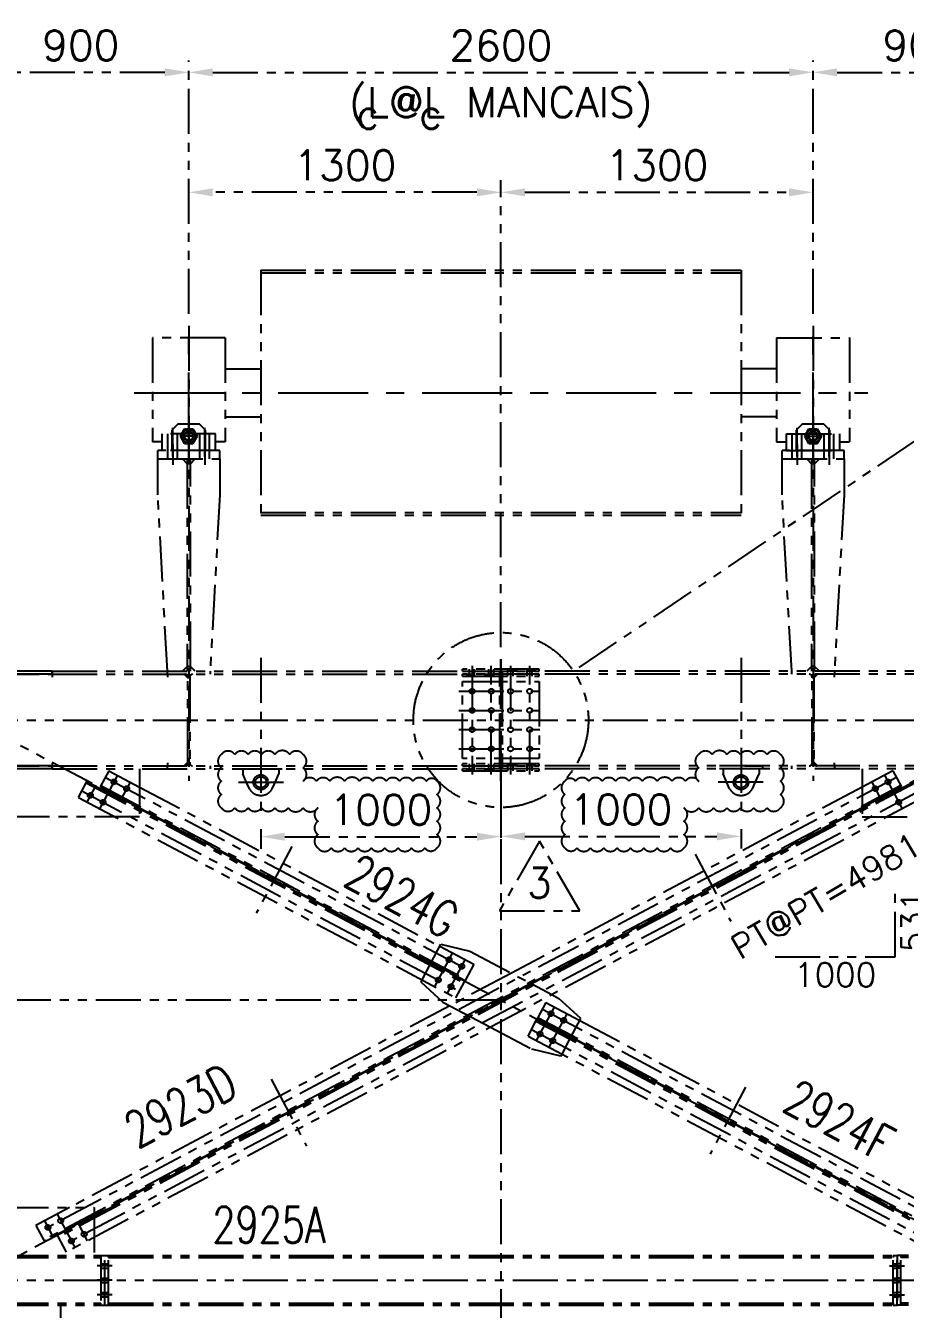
# Model space of a CAD drawing. Header units: millimetres. Extents: x -16232 to 52632, y -3739 to 20678.
# Drawn here: x -13266 to -9603, y 15328 to 20678 of the extents above; entities that cross this region are included whole.
import ezdxf
from ezdxf.enums import TextEntityAlignment as Align

# ---------------------------------------------------------------- set-up
doc = ezdxf.new("R2010")
doc.units = ezdxf.units.MM
doc.header["$LTSCALE"] = 300
doc.header["$MEASUREMENT"] = 0
doc.linetypes.add('CENTER', pattern=[2, 1.25, -0.25, 0.25, -0.25])
doc.linetypes.add('PHANTOM2', pattern=[1.25, 0.625, -0.125, 0.125, -0.125, 0.125, -0.125])
doc.layers.add('CENTRO', color=1, linetype='CENTER')
doc.layers.add('EM-PJ-FANTASMA', color=8, linetype='PHANTOM2')
doc.styles.add('100CL', font='ROMANS.SHX')
doc.styles.add('ROMANS', font='romans.shx')
doc.dimstyles.new('PADRÃO', dxfattribs={"dimscale": 50, "dimtxt": 2.5, "dimasz": 2, "dimexe": 1, "dimexo": 1, "dimgap": 1, "dimtad": 1, "dimdec": 0, "dimzin": 9, "dimdsep": 46, "dimtxsty": 'ROMANS', "dimcen": 0, "dimclrd": 256, "dimclre": 256, "dimclrt": 7, "dimadec": 1, "dimazin": 2, "dimtfac": 1, "dimtdec": 0, "dimtmove": 0, "dimatfit": 3, "dimfxl": 1, "dimtolj": 1, "dimtzin": 0, "dimlwd": -1, "dimlwe": -1, "dimarcsym": 0})

# ---------------------------------------------------------------- blocks, each defined once
blk = doc.blocks.new('A$C1EAA2A16')
for p, q in [((-1000, 510), (1000, 510)), ((-1000, 510), (-1000, -510)), ((-1000, 500), (1000, 500)), ((1000, 510), (1000, -510)), ((-1148.5, 228.9), (-1451.5, 228.9)), ((-1451.5, 228.9), (-1451.5, -204.6)), ((-1148.5, 228.9), (-1148.5, -204.6)), ((1148.5, 228.9), (1451.5, 228.9)), ((1148.5, 228.9), (1148.5, -204.6)), ((1451.5, 228.9), (1451.5, -204.6)), ((-1148.5, 100), (-1000, 100)), ((1148.5, 100), (1000, 100)), ((-1148.5, -100), (-1000, -100)), ((1148.5, -100), (1000, -100)), ((-1366.7, -266.3), (-1366.7, -146.3)), ((-1233.3, -266.3), (-1233.3, -146.3)), ((1233.3, -266.3), (1233.3, -146.3)), ((1366.7, -266.3), (1366.7, -146.3)), ((-1411, -204.6), (-1451.5, -204.6)), ((-1189, -171.3), (-1411, -171.3)), ((-1411, -241.3), (-1411, -171.3)), ((-1386.7, -241.3), (-1386.7, -171.3)), ((-1346.7, -241.3), (-1346.7, -171.3)), ((-1253.4, -241.3), (-1253.4, -171.3)), ((-1213.3, -241.3), (-1213.3, -171.3)), ((-1189, -241.3), (-1189, -171.3)), ((-1148.5, -204.6), (-1189, -204.6)), ((1148.5, -204.6), (1189, -204.6)), ((1189, -171.3), (1411, -171.3)), ((1189, -241.3), (1189, -171.3)), ((1213.3, -241.3), (1213.3, -171.3)), ((1253.3, -241.3), (1253.3, -171.3)), ((1346.6, -241.3), (1346.6, -171.3)), ((1386.7, -241.3), (1386.7, -171.3)), ((1411, -241.3), (1411, -171.3)), ((1411, -204.6), (1451.5, -204.6)), ((-1189, -241.3), (-1411, -241.3)), ((1189, -241.3), (1411, -241.3)), ((-1000, -500), (1000, -500)), ((-1000, -510), (1000, -510))]:
    blk.add_line(p, q)
at = {"layer": 'CENTRO'}
for p, q in [((-1300, -291.3), (-1300, 278.9)), ((1300, -291.3), (1300, 278.9)), ((-1527.8, 0), (1527.8, 0))]:
    blk.add_line(p, q, dxfattribs=at)
blk = doc.blocks.new('*D83')
at = {"layer": 'Defpoints', "color": 0, "transparency": 16777216}
for p in [(-12587.1, 19983.2), (-12587.1, 19427.1), (-11287.1, 18037.4)]:
    blk.add_point(p, dxfattribs=at)
at = {"layer": 'EM-PJ-FANTASMA', "transparency": 16777216}
for p, q in [((-12587.1, 19477.1), (-12587.1, 20033.2)), ((-11287.1, 18087.4), (-11287.1, 20033.2)), ((-11387.1, 19983.2), (-12487.1, 19983.2))]:
    blk.add_line(p, q, dxfattribs=at)
for points in [[(-12487.1, 19999.8), (-12487.1, 19966.5), (-12587.1, 19983.2)], [(-11387.1, 19999.8), (-11387.1, 19966.5), (-11287.1, 19983.2)]]:
    blk.add_solid(points, dxfattribs=at)
at = {"layer": 'EM-PJ-FANTASMA', "color": 7, "transparency": 16777216, "insert": (-11937.1, 20095.7), "char_height": 125, "attachment_point": 5, "style": 'ROMANS'}
blk.add_mtext('\\A1;1300', dxfattribs=at)
blk = doc.blocks.new('*D84')
at = {"layer": 'Defpoints', "color": 0, "transparency": 16777216}
for p in [(-9987.1, 19983.2), (-9987.1, 19427.1), (-11287.1, 18037.4)]:
    blk.add_point(p, dxfattribs=at)
at = {"layer": 'EM-PJ-FANTASMA', "transparency": 16777216}
for p, q in [((-11287.1, 18087.4), (-11287.1, 20033.2)), ((-9987.1, 19477.1), (-9987.1, 20033.2)), ((-11187.1, 19983.2), (-10087.1, 19983.2))]:
    blk.add_line(p, q, dxfattribs=at)
for points in [[(-11187.1, 19999.8), (-11187.1, 19966.5), (-11287.1, 19983.2)], [(-10087.1, 19999.8), (-10087.1, 19966.5), (-9987.1, 19983.2)]]:
    blk.add_solid(points, dxfattribs=at)
at = {"layer": 'EM-PJ-FANTASMA', "color": 7, "transparency": 16777216, "insert": (-10637.1, 20095.7), "char_height": 125, "attachment_point": 5, "style": 'ROMANS'}
blk.add_mtext('\\A1;1300', dxfattribs=at)
blk = doc.blocks.new('*D85')
at = {"layer": 'Defpoints', "color": 0, "transparency": 16777216}
for p in [(-9987.1, 20483.2), (-12587.1, 19427.1), (-9987.1, 19427.1)]:
    blk.add_point(p, dxfattribs=at)
at = {"layer": 'EM-PJ-FANTASMA', "transparency": 16777216}
for p, q in [((-12587.1, 19477.1), (-12587.1, 20533.2)), ((-9987.1, 19477.1), (-9987.1, 20533.2)), ((-12487.1, 20483.2), (-10087.1, 20483.2))]:
    blk.add_line(p, q, dxfattribs=at)
for points in [[(-12487.1, 20499.8), (-12487.1, 20466.5), (-12587.1, 20483.2)], [(-10087.1, 20499.8), (-10087.1, 20466.5), (-9987.1, 20483.2)]]:
    blk.add_solid(points, dxfattribs=at)
at = {"layer": 'EM-PJ-FANTASMA', "color": 7, "transparency": 16777216, "char_height": 125, "attachment_point": 5, "style": 'ROMANS'}
for s, insert in [('\\A1;2600', (-11287.1, 20595.7)), ('\\A1;(L@L MANCAIS)', (-11287.1, 20337.9))]:
    blk.add_mtext(s, dxfattribs=dict(at, insert=insert))
blk = doc.blocks.new('*D86')
at = {"layer": 'Defpoints', "color": 0, "transparency": 16777216}
for p in [(-13487.1, 20483.2), (-12587.1, 19427.1), (-13487.1, 18926.3)]:
    blk.add_point(p, dxfattribs=at)
at = {"layer": 'EM-PJ-FANTASMA', "transparency": 16777216}
for p, q in [((-13487.1, 18976.3), (-13487.1, 20533.2)), ((-12587.1, 19477.1), (-12587.1, 20533.2)), ((-12687.1, 20483.2), (-13387.1, 20483.2))]:
    blk.add_line(p, q, dxfattribs=at)
for points in [[(-13387.1, 20499.8), (-13387.1, 20466.5), (-13487.1, 20483.2)], [(-12687.1, 20499.8), (-12687.1, 20466.5), (-12587.1, 20483.2)]]:
    blk.add_solid(points, dxfattribs=at)
at = {"layer": 'EM-PJ-FANTASMA', "color": 7, "transparency": 16777216, "insert": (-13037.1, 20595.7), "char_height": 125, "attachment_point": 5, "style": 'ROMANS'}
blk.add_mtext('\\A1;900', dxfattribs=at)
blk = doc.blocks.new('*D87')
at = {"layer": 'Defpoints', "color": 0, "transparency": 16777216}
for p in [(-9087.1, 20483.2), (-9987.1, 19427.1), (-9087.1, 18926.3)]:
    blk.add_point(p, dxfattribs=at)
at = {"layer": 'EM-PJ-FANTASMA', "transparency": 16777216}
for p, q in [((-9987.1, 19477.1), (-9987.1, 20533.2)), ((-9087.1, 18976.3), (-9087.1, 20533.2)), ((-9887.1, 20483.2), (-9187.1, 20483.2))]:
    blk.add_line(p, q, dxfattribs=at)
for points in [[(-9887.1, 20499.8), (-9887.1, 20466.5), (-9987.1, 20483.2)], [(-9187.1, 20499.8), (-9187.1, 20466.5), (-9087.1, 20483.2)]]:
    blk.add_solid(points, dxfattribs=at)
at = {"layer": 'EM-PJ-FANTASMA', "color": 7, "transparency": 16777216, "insert": (-9537.1, 20595.7), "char_height": 125, "attachment_point": 5, "style": 'ROMANS'}
blk.add_mtext('\\A1;900', dxfattribs=at)
blk = doc.blocks.new('*D101')
at = {"layer": 'Defpoints', "color": 0, "transparency": 16777216}
for p in [(-11287.1, 17530.4), (-12287.1, 17379.1), (-11287.1, 17297.8)]:
    blk.add_point(p, dxfattribs=at)
at = {"layer": 'EM-PJ-FANTASMA', "transparency": 16777216}
for p, q in [((-11287.1, 17480.4), (-11287.1, 17247.8)), ((-12287.1, 17329.1), (-12287.1, 17247.8)), ((-12187.1, 17297.8), (-11387.1, 17297.8))]:
    blk.add_line(p, q, dxfattribs=at)
for points in [[(-12187.1, 17314.5), (-12187.1, 17281.1), (-12287.1, 17297.8)], [(-11387.1, 17314.5), (-11387.1, 17281.1), (-11287.1, 17297.8)]]:
    blk.add_solid(points, dxfattribs=at)
at = {"layer": 'EM-PJ-FANTASMA', "color": 7, "transparency": 16777216, "insert": (-11787.1, 17410.3), "char_height": 125, "attachment_point": 5, "style": 'ROMANS'}
blk.add_mtext('\\A1;1000', dxfattribs=at)
blk = doc.blocks.new('*D102')
at = {"layer": 'Defpoints', "color": 0, "transparency": 16777216}
for p in [(-11287.1, 17530.4), (-10287.1, 17379.1), (-10287.1, 17299.2)]:
    blk.add_point(p, dxfattribs=at)
at = {"layer": 'EM-PJ-FANTASMA', "transparency": 16777216}
for p, q in [((-11287.1, 17480.4), (-11287.1, 17249.2)), ((-11187.1, 17299.2), (-10387.1, 17299.2)), ((-10287.1, 17329.1), (-10287.1, 17249.2))]:
    blk.add_line(p, q, dxfattribs=at)
for points in [[(-11187.1, 17315.8), (-11187.1, 17282.5), (-11287.1, 17299.2)], [(-10387.1, 17315.8), (-10387.1, 17282.5), (-10287.1, 17299.2)]]:
    blk.add_solid(points, dxfattribs=at)
at = {"layer": 'EM-PJ-FANTASMA', "color": 7, "transparency": 16777216, "insert": (-10787.1, 17411.7), "char_height": 125, "attachment_point": 5, "style": 'ROMANS'}
blk.add_mtext('\\A1;1000', dxfattribs=at)

msp = doc.modelspace()

# ---------------------------------------------------------------- linework, layer by layer
at = {"layer": 'EM-PJ-FANTASMA'}
for p, q in [((-8630.482, 19576.505), (-10984.987, 17987.777)), ((-12587.093, 19427.071), (-12587.093, 17530.428)), ((-9987.093, 19427.071), (-9987.093, 17530.428)), ((-12632.093, 19016.882), (-12657.093, 18991.882)), ((-12657.093, 18991.882), (-12657.093, 18906.882)), ((-12542.093, 19016.882), (-12632.093, 19016.882)), ((-12621.743, 18966.882), (-12604.418, 18996.89)), ((-12621.743, 18966.882), (-12604.431, 18996.882)), ((-12604.431, 18996.882), (-12569.754, 18996.882)), ((-12604.418, 18996.89), (-12569.768, 18996.89)), ((-12569.768, 18996.89), (-12552.443, 18966.882)), ((-12569.754, 18996.882), (-12552.443, 18966.882)), ((-12517.093, 18991.882), (-12542.093, 19016.882)), ((-12517.093, 18906.882), (-12517.093, 18991.882)), ((-10032.093, 19016.882), (-10057.093, 18991.882)), ((-10057.093, 18991.882), (-10057.093, 18906.882)), ((-9942.093, 19016.882), (-10032.093, 19016.882)), ((-10021.743, 18966.882), (-10004.418, 18996.89)), ((-10021.743, 18966.882), (-10004.431, 18996.882)), ((-10004.431, 18996.882), (-9969.754, 18996.882)), ((-10004.418, 18996.89), (-9969.768, 18996.89)), ((-9969.768, 18996.89), (-9952.443, 18966.882)), ((-9969.754, 18996.882), (-9952.443, 18966.882)), ((-9917.093, 18991.882), (-9942.093, 19016.882)), ((-9917.093, 18906.882), (-9917.093, 18991.882)), ((-12621.743, 18966.882), (-12604.418, 18936.874)), ((-12604.431, 18936.882), (-12621.743, 18966.882)), ((-12557.093, 18966.882), (-12617.093, 18966.882)), ((-12569.768, 18936.874), (-12552.443, 18966.882)), ((-12552.443, 18966.882), (-12569.754, 18936.882)), ((-10004.431, 18936.882), (-10021.743, 18966.882)), ((-10021.743, 18966.882), (-10004.418, 18936.874)), ((-10017.093, 18966.882), (-9957.093, 18966.882)), ((-9969.768, 18936.874), (-9952.443, 18966.882)), ((-9952.443, 18966.882), (-9969.754, 18936.882)), ((-12716.093, 18871.882), (-12716.093, 18906.882)), ((-12458.093, 18906.882), (-12716.093, 18906.882)), ((-12673.743, 18871.882), (-12673.743, 18906.882)), ((-12653.743, 18931.882), (-12653.743, 18846.882)), ((-12633.743, 18871.882), (-12633.743, 18906.882)), ((-12569.754, 18936.882), (-12604.431, 18936.882)), ((-12604.418, 18936.874), (-12569.768, 18936.874)), ((-12540.443, 18871.882), (-12540.443, 18906.882)), ((-12520.443, 18931.882), (-12520.443, 18846.882)), ((-12500.443, 18871.882), (-12500.443, 18906.882)), ((-12458.093, 18871.882), (-12458.093, 18906.882)), ((-10116.093, 18871.882), (-10116.093, 18906.882)), ((-9858.093, 18906.882), (-10116.093, 18906.882)), ((-10073.743, 18871.882), (-10073.743, 18906.882)), ((-10053.743, 18931.882), (-10053.743, 18846.882)), ((-10033.743, 18871.882), (-10033.743, 18906.882)), ((-9969.754, 18936.882), (-10004.431, 18936.882)), ((-10004.418, 18936.874), (-9969.768, 18936.874)), ((-9940.443, 18871.882), (-9940.443, 18906.882)), ((-9920.443, 18931.882), (-9920.443, 18846.882)), ((-9900.443, 18871.882), (-9900.443, 18906.882)), ((-9858.093, 18871.882), (-9858.093, 18906.882)), ((-12716.093, 18871.882), (-12458.093, 18871.882)), ((-12716.093, 18721.882), (-12716.093, 18871.882)), ((-12613.593, 18871.882), (-12593.593, 18851.882)), ((-12593.593, 18871.882), (-12593.593, 18851.882)), ((-12593.593, 18851.882), (-12593.593, 18007.428)), ((-12580.593, 18851.882), (-12593.593, 18851.882)), ((-12580.593, 18851.882), (-12580.593, 18871.882)), ((-12580.593, 18851.882), (-12560.593, 18871.882)), ((-12580.593, 18007.428), (-12580.593, 18851.882)), ((-12458.093, 18871.882), (-12458.093, 18721.882)), ((-10116.093, 18871.882), (-9858.093, 18871.882)), ((-10116.093, 18721.882), (-10116.093, 18871.882)), ((-10013.593, 18871.882), (-9993.593, 18851.882)), ((-9993.593, 18871.882), (-9993.593, 18851.882)), ((-9993.593, 18851.882), (-9993.593, 18007.428)), ((-9980.593, 18851.882), (-9993.593, 18851.882)), ((-9980.593, 18851.882), (-9960.593, 18871.882)), ((-9980.593, 18851.882), (-9980.593, 18871.882)), ((-9980.593, 18007.428), (-9980.593, 18851.882)), ((-9858.093, 18871.882), (-9858.093, 18721.882)), ((-12676.093, 17987.428), (-12716.093, 18721.882)), ((-12458.093, 18721.882), (-12498.093, 17987.428)), ((-10076.093, 17987.428), (-10116.093, 18721.882)), ((-9858.093, 18721.882), (-9898.093, 17987.428)), ((-12287.093, 18042.742), (-12287.093, 17379.071)), ((-11287.093, 18037.428), (-11287.093, -1226.072)), ((-11287.093, 17530.428), (-11287.093, 18037.428)), ((-10287.093, 18042.742), (-10287.093, 17379.071)), ((-13156.843, 17987.428), (-13359.093, 17987.428)), ((-13156.843, 17987.428), (-13156.843, 17974.628)), ((-13156.843, 17987.428), (-11292.093, 17987.428)), ((-13156.843, 17974.428), (-13156.843, 17987.428)), ((-12676.093, 17974.628), (-12676.093, 17987.428)), ((-12593.593, 18007.428), (-12613.593, 17987.428)), ((-12580.593, 18007.428), (-12593.593, 18007.428)), ((-12593.593, 18007.428), (-12593.593, 17987.428)), ((-12580.593, 17987.428), (-12580.593, 18007.428)), ((-12560.593, 17987.428), (-12580.593, 18007.428)), ((-12498.093, 17987.428), (-12498.093, 17974.628)), ((-11127.093, 17995.428), (-11447.093, 17995.428)), ((-11447.093, 17987.428), (-11447.093, 17995.428)), ((-11447.093, 17987.428), (-11127.093, 17987.428)), ((-11417.593, 17987.428), (-11417.593, 17995.428)), ((-11417.593, 17974.628), (-11417.593, 17987.428)), ((-11407.093, 18010.428), (-11407.093, 17557.428)), ((-11396.593, 17987.428), (-11396.593, 17995.428)), ((-11396.593, 17974.628), (-11396.593, 17987.428)), ((-11337.593, 17987.428), (-11337.593, 17995.428)), ((-11337.593, 17974.628), (-11337.593, 17987.428)), ((-11327.093, 17557.428), (-11327.093, 18010.428)), ((-11316.593, 17987.428), (-11316.593, 17995.428)), ((-11316.593, 17974.628), (-11316.593, 17987.428)), ((-11292.093, 17974.628), (-11292.093, 17987.428)), ((-9417.343, 17987.428), (-11282.093, 17987.428)), ((-11282.093, 17987.428), (-11282.093, 17974.628)), ((-11257.593, 17987.428), (-11257.593, 17995.428)), ((-11257.593, 17974.628), (-11257.593, 17987.428)), ((-11247.093, 18010.428), (-11247.093, 17557.428)), ((-11236.593, 17987.428), (-11236.593, 17995.428)), ((-11236.593, 17974.628), (-11236.593, 17987.428)), ((-11177.593, 17987.428), (-11177.593, 17995.428)), ((-11177.593, 17974.628), (-11177.593, 17987.428)), ((-11167.093, 17557.428), (-11167.093, 18010.428)), ((-11156.593, 17987.428), (-11156.593, 17995.428)), ((-11156.593, 17974.628), (-11156.593, 17987.428)), ((-11127.093, 17987.428), (-11127.093, 17995.428)), ((-10076.093, 17974.628), (-10076.093, 17987.428)), ((-9993.593, 18007.428), (-10013.593, 17987.428)), ((-9980.593, 18007.428), (-9993.593, 18007.428)), ((-9993.593, 18007.428), (-9993.593, 17987.428)), ((-9960.593, 17987.428), (-9980.593, 18007.428)), ((-9980.593, 17987.428), (-9980.593, 18007.428)), ((-9898.093, 17987.428), (-9898.093, 17974.628)), ((-13398.093, 17974.628), (-13156.843, 17974.628)), ((-13156.843, 17974.428), (-13359.093, 17974.428)), ((-13156.843, 17974.628), (-11292.093, 17974.628)), ((-13156.843, 17974.428), (-13156.843, 17962.428)), ((-12676.093, 17974.628), (-12676.093, 17962.428)), ((-12605.943, 17974.628), (-12590.943, 17959.628)), ((-12590.943, 17959.628), (-12590.943, 17974.628)), ((-12583.243, 17959.628), (-12590.943, 17959.628)), ((-12590.943, 17608.228), (-12590.943, 17959.628)), ((-12583.243, 17974.628), (-12583.243, 17959.628)), ((-12583.243, 17959.628), (-12583.243, 17608.228)), ((-11127.093, 17974.628), (-11447.093, 17974.628)), ((-11447.093, 17966.628), (-11447.093, 17974.628)), ((-11447.093, 17966.628), (-11127.093, 17966.628)), ((-11447.093, 17623.928), (-11447.093, 17943.928)), ((-11447.093, 17943.928), (-11127.093, 17943.928)), ((-11417.593, 17966.628), (-11417.593, 17974.628)), ((-11396.593, 17966.628), (-11396.593, 17974.628)), ((-11337.593, 17966.628), (-11337.593, 17974.628)), ((-11316.593, 17966.628), (-11316.593, 17974.628)), ((-11292.093, 17966.628), (-11292.093, 17974.628)), ((-11292.093, 17962.428), (-11292.093, 17966.628)), ((-11292.093, 17943.928), (-11292.093, 17962.428)), ((-11292.093, 17623.928), (-11292.093, 17943.928)), ((-9417.343, 17974.628), (-11282.093, 17974.628)), ((-11282.093, 17974.628), (-11282.093, 17966.628)), ((-11282.093, 17966.628), (-11282.093, 17962.428)), ((-11282.093, 17962.428), (-11282.093, 17943.928)), ((-11282.093, 17943.928), (-11282.093, 17623.928)), ((-11257.593, 17966.628), (-11257.593, 17974.628)), ((-11236.593, 17966.628), (-11236.593, 17974.628)), ((-11177.593, 17966.628), (-11177.593, 17974.628)), ((-11156.593, 17966.628), (-11156.593, 17974.628)), ((-11127.093, 17966.628), (-11127.093, 17974.628)), ((-11127.093, 17943.928), (-11127.093, 17623.928)), ((-9990.943, 17959.628), (-9990.943, 17974.628)), ((-9983.243, 17959.628), (-9990.943, 17959.628)), ((-9990.943, 17608.228), (-9990.943, 17959.628)), ((-9983.243, 17974.628), (-9983.243, 17959.628)), ((-9968.243, 17974.628), (-9983.243, 17959.628)), ((-9983.243, 17959.628), (-9983.243, 17608.228)), ((-9898.093, 17962.428), (-9898.093, 17974.628)), ((-11462.093, 17903.928), (-11112.093, 17903.928)), ((-11462.093, 17823.928), (-11112.093, 17823.928)), ((-13487.093, 17783.928), (-9087.093, 17783.928)), ((-9087.093, 17783.928), (-13487.093, 15448.928)), ((-13487.093, 17783.928), (-9087.093, 15448.928)), ((-11462.093, 17743.928), (-11112.093, 17743.928)), ((-11462.093, 17663.928), (-11112.093, 17663.928)), ((-13156.843, 17605.428), (-13156.843, 17593.428)), ((-12676.093, 17605.428), (-12676.093, 17593.228)), ((-12590.943, 17608.228), (-12605.943, 17593.228)), ((-12590.943, 17608.228), (-12583.243, 17608.228)), ((-12590.943, 17608.228), (-12590.943, 17593.228)), ((-12583.243, 17608.228), (-12583.243, 17593.228)), ((-11127.093, 17623.928), (-11447.093, 17623.928)), ((-11127.093, 17601.228), (-11447.093, 17601.228)), ((-11447.093, 17593.228), (-11447.093, 17601.228)), ((-11417.593, 17593.228), (-11417.593, 17601.228)), ((-11396.593, 17593.228), (-11396.593, 17601.228)), ((-11337.593, 17593.228), (-11337.593, 17601.228)), ((-11316.593, 17593.228), (-11316.593, 17601.228)), ((-11292.093, 17605.428), (-11292.093, 17623.928)), ((-11292.093, 17601.228), (-11292.093, 17605.428)), ((-11292.093, 17593.228), (-11292.093, 17601.228)), ((-11282.093, 17623.928), (-11282.093, 17605.428)), ((-11282.093, 17605.428), (-11282.093, 17601.228)), ((-11282.093, 17601.228), (-11282.093, 17593.228)), ((-11257.593, 17593.228), (-11257.593, 17601.228)), ((-11236.593, 17593.228), (-11236.593, 17601.228)), ((-11177.593, 17593.228), (-11177.593, 17601.228)), ((-11156.593, 17593.228), (-11156.593, 17601.228)), ((-11127.093, 17593.228), (-11127.093, 17601.228)), ((-9990.943, 17608.228), (-9983.243, 17608.228)), ((-9990.943, 17608.228), (-9990.943, 17593.228)), ((-9983.243, 17608.228), (-9983.243, 17593.228)), ((-9968.243, 17593.228), (-9983.243, 17608.228)), ((-9898.093, 17593.228), (-9898.093, 17605.428)), ((-13398.093, 17593.228), (-13156.843, 17593.228)), ((-13156.843, 17593.428), (-13359.093, 17593.428)), ((-13156.843, 17580.428), (-13359.093, 17580.428)), ((-13156.843, 17580.428), (-13156.843, 17593.428)), ((-13156.843, 17593.228), (-13156.843, 17580.428)), ((-13156.843, 17593.228), (-11292.093, 17593.228)), ((-13156.843, 17580.428), (-11292.093, 17580.428)), ((-12884.733, 17553.701), (-12958.798, 17414.136)), ((-12920.066, 17572.452), (-12955.692, 17505.319)), ((-12920.066, 17572.452), (-12791.843, 17504.406)), ((-12791.843, 17580.428), (-12791.843, 17380.428)), ((-12676.093, 17580.428), (-12676.093, 17593.228)), ((-12498.093, 17593.228), (-12498.093, 17580.428)), ((-12376.093, 17580.427), (-12198.092, 17580.427)), ((-12362.093, 17580.427), (-12362.093, 17559.704)), ((-12346.157, 17523.314), (-12362.093, 17559.704)), ((-12228.028, 17523.314), (-12212.093, 17559.704)), ((-12212.093, 17580.427), (-12212.093, 17559.704)), ((-11447.093, 17593.228), (-11127.093, 17593.228)), ((-11127.093, 17580.428), (-11447.093, 17580.428)), ((-11447.093, 17572.428), (-11447.093, 17580.428)), ((-11447.093, 17572.428), (-11127.093, 17572.428)), ((-11417.593, 17580.428), (-11417.593, 17593.228)), ((-11417.593, 17572.428), (-11417.593, 17580.428)), ((-11396.593, 17580.428), (-11396.593, 17593.228)), ((-11396.593, 17572.428), (-11396.593, 17580.428)), ((-11337.593, 17580.428), (-11337.593, 17593.228)), ((-11337.593, 17572.428), (-11337.593, 17580.428)), ((-11316.593, 17580.428), (-11316.593, 17593.228)), ((-11316.593, 17572.428), (-11316.593, 17580.428)), ((-11292.093, 17580.428), (-11292.093, 17593.228)), ((-9417.343, 17593.228), (-11282.093, 17593.228)), ((-11282.093, 17593.228), (-11282.093, 17580.428)), ((-9417.343, 17580.428), (-11282.093, 17580.428)), ((-11257.593, 17580.428), (-11257.593, 17593.228)), ((-11257.593, 17572.428), (-11257.593, 17580.428)), ((-11236.593, 17580.428), (-11236.593, 17593.228)), ((-11236.593, 17572.428), (-11236.593, 17580.428)), ((-11177.593, 17580.428), (-11177.593, 17593.228)), ((-11177.593, 17572.428), (-11177.593, 17580.428)), ((-11156.593, 17580.428), (-11156.593, 17593.228)), ((-11156.593, 17572.428), (-11156.593, 17580.428)), ((-11127.093, 17572.428), (-11127.093, 17580.428)), ((-10302.943, 17593.227), (-10376.093, 17593.227)), ((-10198.092, 17580.427), (-10376.093, 17580.427)), ((-10362.093, 17580.427), (-10362.093, 17559.704)), ((-10346.157, 17523.314), (-10362.093, 17559.704)), ((-10271.243, 17593.227), (-10198.092, 17593.227)), ((-10228.028, 17523.314), (-10212.093, 17559.704)), ((-10212.093, 17580.427), (-10212.093, 17559.704)), ((-10198.092, 17593.227), (-10198.092, 17580.427)), ((-10076.093, 17580.428), (-10076.093, 17593.228)), ((-9898.093, 17593.228), (-9898.093, 17580.428)), ((-9782.343, 17580.428), (-9782.343, 17380.428)), ((-9654.119, 17572.452), (-9782.343, 17504.406)), ((-9689.452, 17553.701), (-9615.387, 17414.136)), ((-9654.119, 17572.452), (-9618.493, 17505.319)), ((-9639.587, 17545.069), (-13209.263, 15650.707)), ((-9621.306, 17510.619), (-13190.981, 15616.257)), ((-9562.681, 17528.145), (-13132.357, 15633.783)), ((-9559.868, 17522.845), (-13129.544, 15628.483)), ((-13047.13, 17461.013), (-13011.504, 17528.145)), ((-13014.317, 17522.845), (-11441.476, 16688.167)), ((-12974.765, 17512.045), (-13011.797, 17442.262)), ((-13011.504, 17528.145), (-11438.664, 16693.467)), ((-12955.692, 17505.319), (-12791.843, 17418.367)), ((-12952.88, 17510.619), (-11433.039, 16704.067)), ((-12934.598, 17545.069), (-11414.757, 16738.517)), ((-12831.734, 17525.575), (-12868.766, 17455.793)), ((-12791.843, 17504.406), (-11541.557, 16840.902)), ((-12379.83, 17524.704), (-12185.742, 17524.704)), ((-12334.724, 17497.204), (-12346.157, 17523.314)), ((-12239.461, 17497.204), (-12228.028, 17523.314)), ((-9782.343, 17504.406), (-11243.361, 16729.07)), ((-10194.355, 17524.704), (-10388.443, 17524.704)), ((-10334.724, 17497.204), (-10346.157, 17523.314)), ((-10239.461, 17497.204), (-10228.028, 17523.314)), ((-9618.493, 17505.319), (-9782.343, 17418.367)), ((-9742.451, 17525.575), (-9705.419, 17455.793)), ((-9541.587, 17488.396), (-13111.263, 15594.034)), ((-9527.055, 17461.013), (-13096.731, 15566.65)), ((-13047.13, 17461.013), (-11474.29, 16626.335)), ((-13032.599, 17488.396), (-11459.758, 16653.718)), ((-12791.843, 17418.367), (-11577.183, 16773.77)), ((-9782.343, 17418.367), (-11162.296, 16686.051)), ((-12791.843, 17380.428), (-13359.093, 17380.428)), ((-9782.343, 17380.428), (-9215.093, 17380.428)), ((-12158.184, 17257.57), (-12306.314, 16978.44)), ((-10477.834, 17224.756), (-10329.704, 16945.626)), ((-12275.009, 17144.093), (-12277.821, 17138.793)), ((-12186.676, 17097.217), (-12189.489, 17091.917)), ((-10361.009, 17111.279), (-10358.197, 17105.98)), ((-9644.935, 16797.397), (-9644.935, 17090.549)), ((-10449.342, 17064.403), (-10446.529, 17059.103)), ((-11579.996, 16768.47), (-11536.869, 16849.735)), ((-11562.622, 16673.211), (-11488.558, 16812.776)), ((-11541.557, 16840.902), (-11400.225, 16765.9)), ((-11536.869, 16849.735), (-11416.339, 16820.867)), ((-11416.339, 16820.867), (-11155.896, 16682.655)), ((-11615.622, 16701.337), (-11579.996, 16768.47)), ((-11577.183, 16773.77), (-11435.851, 16698.767)), ((-11509.623, 16645.085), (-11435.558, 16784.651)), ((-11400.225, 16765.9), (-11435.851, 16698.767)), ((-10144.935, 16797.397), (-9644.935, 16797.397)), ((-11620.309, 16692.504), (-11615.622, 16701.337)), ((-11620.309, 16692.504), (-11528.842, 16608.869)), ((-11243.361, 16729.07), (-11499.353, 16593.22)), ((-11474.29, 16626.335), (-11438.664, 16693.467)), ((-11162.296, 16686.051), (-11418.289, 16550.2)), ((-11155.896, 16682.655), (-11074.832, 16639.635)), ((-11074.832, 16639.635), (-11045.343, 16623.986)), ((-11287.093, 16616.428), (-15537.093, 16616.428)), ((-11499.353, 16593.22), (-13083.715, 15752.428)), ((-11528.842, 16608.869), (-11411.889, 16546.804)), ((-11138.627, 16448.205), (-11064.562, 16587.77)), ((-11099.895, 16606.52), (-11135.521, 16539.388)), ((-11099.895, 16606.52), (-10958.563, 16531.518)), ((-10953.876, 16540.351), (-11045.343, 16623.986)), ((-11418.289, 16550.2), (-12981.843, 15720.451)), ((-11411.889, 16546.804), (-11330.825, 16503.785)), ((-11173.96, 16466.955), (-11138.334, 16534.088)), ((-11138.334, 16534.088), (-9441.828, 15633.783)), ((-11135.521, 16539.388), (-10994.19, 16464.385)), ((-11132.709, 16544.688), (-9383.204, 15616.257)), ((-11114.427, 16579.137), (-9364.922, 15650.707)), ((-11085.628, 16420.079), (-11011.563, 16559.644)), ((-10997.002, 16459.086), (-10953.876, 16540.351)), ((-10958.563, 16531.518), (-9490.47, 15752.428)), ((-11330.825, 16503.785), (-11157.846, 16411.988)), ((-11159.428, 16494.338), (-9462.923, 15594.034)), ((-11141.146, 16528.788), (-9444.641, 15628.483)), ((-11173.96, 16466.955), (-9477.454, 15566.65)), ((-11032.628, 16391.953), (-10997.002, 16459.086)), ((-10994.19, 16464.385), (-9592.343, 15720.451)), ((-11037.316, 16383.12), (-11157.846, 16411.988)), ((-11037.316, 16383.12), (-11032.628, 16391.953)), ((-12244.481, 16287.229), (-12096.352, 16008.099)), ((-10267.872, 16254.415), (-10416.001, 15975.285)), ((-12127.656, 16173.752), (-12124.844, 16168.452)), ((-12215.989, 16126.876), (-12213.176, 16121.576)), ((-10384.696, 16140.938), (-10387.509, 16135.639)), ((-10296.364, 16094.062), (-10299.177, 16088.762)), ((-13359.093, 15752.428), (-12981.843, 15752.428)), ((-13083.715, 15752.428), (-13223.795, 15678.09)), ((-12981.843, 15752.428), (-12981.843, 15552.428)), ((-13223.795, 15678.09), (-13188.169, 15610.957)), ((-13188.462, 15696.84), (-13151.43, 15627.058)), ((-12981.843, 15720.451), (-13188.169, 15610.957)), ((-13135.463, 15724.966), (-13061.398, 15585.401)), ((-13008.398, 15613.527), (-13045.431, 15683.309)), ((-13096.731, 15566.65), (-13132.357, 15633.783)), ((-13359.093, 15552.428), (-12953.093, 15552.428)), ((-13359.093, 15544.028), (-12953.093, 15544.028)), ((-12953.093, 15552.428), (-12937.093, 15552.428)), ((-12953.093, 15552.428), (-12953.093, 15345.428)), ((-12953.093, 15544.028), (-12953.093, 15552.428)), ((-12953.093, 15517.928), (-12937.093, 15517.928)), ((-12937.093, 15552.428), (-12921.093, 15552.428)), ((-12937.093, 15345.428), (-12937.093, 15552.428)), ((-12937.093, 15345.428), (-12937.093, 15552.428)), ((-12937.093, 15517.928), (-12921.093, 15517.928)), ((-12921.093, 15345.428), (-12921.093, 15552.428)), ((-12921.093, 15552.428), (-9653.093, 15552.428)), ((-12921.093, 15544.028), (-12921.093, 15552.428)), ((-12921.093, 15544.028), (-9653.093, 15544.028)), ((-9653.093, 15552.428), (-9637.093, 15552.428)), ((-9653.093, 15345.428), (-9653.093, 15552.428)), ((-9653.093, 15552.428), (-9653.093, 15544.028)), ((-9653.093, 15517.928), (-9637.093, 15517.928)), ((-9637.093, 15345.428), (-9637.093, 15552.428)), ((-9621.093, 15552.428), (-9637.093, 15552.428)), ((-9637.093, 15552.428), (-9637.093, 15345.428)), ((-9621.093, 15517.928), (-9637.093, 15517.928)), ((-9621.093, 15345.428), (-9621.093, 15552.428)), ((-9215.093, 15552.428), (-9621.093, 15552.428)), ((-9621.093, 15552.428), (-9621.093, 15544.028)), ((-9215.093, 15544.028), (-9621.093, 15544.028)), ((-12906.093, 15508.928), (-12968.093, 15508.928)), ((-12953.093, 15499.928), (-12937.093, 15499.928)), ((-12937.093, 15499.928), (-12921.093, 15499.928)), ((-9668.093, 15508.928), (-9606.093, 15508.928)), ((-9653.093, 15499.928), (-9637.093, 15499.928)), ((-9621.093, 15499.928), (-9637.093, 15499.928)), ((-13487.093, 15448.928), (-9087.093, 15448.928)), ((-12906.093, 15448.928), (-12968.093, 15448.928)), ((-12953.093, 15457.928), (-12937.093, 15457.928)), ((-12953.093, 15439.928), (-12937.093, 15439.928)), ((-12937.093, 15457.928), (-12921.093, 15457.928)), ((-12937.093, 15439.928), (-12921.093, 15439.928)), ((-9668.093, 15448.928), (-9606.093, 15448.928)), ((-9653.093, 15457.928), (-9637.093, 15457.928)), ((-9653.093, 15439.928), (-9637.093, 15439.928)), ((-9621.093, 15457.928), (-9637.093, 15457.928)), ((-9621.093, 15439.928), (-9637.093, 15439.928)), ((-13359.093, 15353.828), (-12953.093, 15353.828)), ((-12906.093, 15388.928), (-12968.093, 15388.928)), ((-12953.093, 15397.928), (-12937.093, 15397.928)), ((-12953.093, 15379.928), (-12937.093, 15379.928)), ((-12953.093, 15345.428), (-12953.093, 15353.828)), ((-12937.093, 15397.928), (-12921.093, 15397.928)), ((-12937.093, 15379.928), (-12921.093, 15379.928)), ((-12921.093, 15353.828), (-9653.093, 15353.828)), ((-12921.093, 15345.428), (-12921.093, 15353.828)), ((-9668.093, 15388.928), (-9606.093, 15388.928)), ((-9653.093, 15397.928), (-9637.093, 15397.928)), ((-9653.093, 15379.928), (-9637.093, 15379.928)), ((-9653.093, 15353.828), (-9653.093, 15345.428)), ((-9621.093, 15397.928), (-9637.093, 15397.928)), ((-9621.093, 15379.928), (-9637.093, 15379.928)), ((-9215.093, 15353.828), (-9621.093, 15353.828)), ((-9621.093, 15353.828), (-9621.093, 15345.428)), ((-13359.093, 15345.428), (-12953.093, 15345.428)), ((-13121.843, 15345.428), (-13121.843, 15230.428)), ((-12953.093, 15345.428), (-12937.093, 15345.428)), ((-12937.093, 15345.428), (-12921.093, 15345.428)), ((-12921.093, 15345.428), (-9653.093, 15345.428)), ((-9653.093, 15345.428), (-9637.093, 15345.428)), ((-9621.093, 15345.428), (-9637.093, 15345.428)), ((-9215.093, 15345.428), (-9621.093, 15345.428))]:
    msp.add_line(p, q, dxfattribs=at)
for points in [[(-11553.636, 17529.597, -0.52056705), (-11553.636, 17473.544, -0.52056705), (-11553.636, 17473.544, -0.52056705), (-11553.636, 17417.914, -0.52056705), (-11553.636, 17417.914, -0.52056705), (-11553.636, 17362.285, -0.52056705), (-11553.636, 17362.285, -0.52056705), (-11553.636, 17306.656, -0.52056705), (-11553.636, 17306.656, -0.52056705), (-11553.636, 17251.027, -0.52056705), (-11553.636, 17251.027, -0.52056705), (-11603.993, 17251.027, -0.52056705), (-11603.993, 17251.027, -0.52056705), (-11659.656, 17251.027, -0.52056705), (-11659.656, 17251.027, -0.52056705), (-11715.318, 17251.027, -0.52056705), (-11715.318, 17251.027, -0.52056705), (-11770.98, 17251.027, -0.52056705), (-11770.98, 17251.027, -0.52056705), (-11826.643, 17251.027, -0.52056705), (-11826.643, 17251.027, -0.52056705), (-11882.305, 17251.027, -0.52056705), (-11882.305, 17251.027, -0.52056705), (-11937.967, 17251.027, -0.52056705), (-11937.967, 17251.027, -0.52056705), (-11993.629, 17251.027, -0.52056705), (-11993.629, 17251.027, -0.52056705), (-12049.292, 17251.027, -0.52056705), (-12049.292, 17251.027, -0.52056705), (-12049.292, 17306.656, -0.52056705), (-12049.292, 17306.656, -0.52056705), (-12049.292, 17362.285, -0.52056705), (-12049.292, 17362.285, -0.52056705), (-12049.292, 17417.914, -0.52056705), (-12049.292, 17417.914, -0.52056705), (-12111.139, 17417.914, -0.52056705), (-12111.139, 17417.914, -0.52056705), (-12172.986, 17417.914, -0.52056705), (-12172.986, 17417.914, -0.52056705), (-12228.648, 17417.914, -0.52056705), (-12228.648, 17417.914, -0.52056705), (-12284.31, 17417.914, -0.52056705), (-12284.31, 17417.914, -0.52056705), (-12339.973, 17417.914, -0.52056705), (-12339.973, 17417.914, -0.52056705), (-12395.635, 17417.914, -0.52056705), (-12395.635, 17417.914, -0.52056705), (-12451.297, 17417.914, -0.52056705), (-12451.297, 17417.914, -0.52056705), (-12451.297, 17473.544, -0.52056705), (-12451.297, 17473.544, -0.52056705), (-12451.297, 17529.173, -0.52056705), (-12451.297, 17529.173, -0.52056705), (-12451.297, 17584.802, -0.52056705), (-12451.297, 17584.802, -0.52056705), (-12451.297, 17640.431, -0.52056705), (-12451.297, 17640.431, -0.52056705), (-12395.635, 17640.431, -0.52056705), (-12395.635, 17640.431, -0.52056705), (-12339.973, 17640.431, -0.52056705), (-12339.973, 17640.431, -0.52056705), (-12284.31, 17640.431, -0.52056705), (-12284.31, 17640.431, -0.52056705), (-12228.648, 17640.431, -0.52056705), (-12228.648, 17640.431, -0.52056705), (-12166.801, 17640.431, -0.52056705), (-12166.801, 17640.431, -0.52056705), (-12111.139, 17640.431, -0.52056705), (-12111.139, 17640.431, -0.52056705), (-12111.139, 17584.802, -0.52056705), (-12111.139, 17584.802, -0.52056705), (-12111.139, 17529.173, -0.52056705), (-12111.139, 17529.173, -0.52056705), (-12055.476, 17529.173, -0.52056705), (-12055.476, 17529.173, -0.52056705), (-11999.814, 17529.173, -0.52056705), (-11999.814, 17529.173, -0.52056705), (-11937.967, 17529.173, -0.52056705), (-11937.967, 17529.173, -0.52056705), (-11876.12, 17529.173, -0.52056705), (-11876.12, 17529.173, -0.52056705), (-11820.458, 17529.173, -0.52056705), (-11820.458, 17529.173, -0.52056705), (-11764.796, 17529.173, -0.52056705), (-11764.796, 17529.173, -0.52056705), (-11709.133, 17529.173, -0.52056705), (-11709.133, 17529.173, -0.52056705), (-11653.471, 17529.173, -0.52056705), (-11653.471, 17529.173, -0.52056705), (-11597.809, 17529.173, -0.52056705), (-11597.809, 17529.173, -0.52056705)], [(-11020.549, 17529.597, 0.52056705), (-11020.549, 17473.544, 0.52056705), (-11020.549, 17473.544, 0.52056705), (-11020.549, 17417.914, 0.52056705), (-11020.549, 17417.914, 0.52056705), (-11020.549, 17362.285, 0.52056705), (-11020.549, 17362.285, 0.52056705), (-11020.549, 17306.656, 0.52056705), (-11020.549, 17306.656, 0.52056705), (-11020.549, 17251.027, 0.52056705), (-11020.549, 17251.027, 0.52056705), (-10970.192, 17251.027, 0.52056705), (-10970.192, 17251.027, 0.52056705), (-10914.529, 17251.027, 0.52056705), (-10914.529, 17251.027, 0.52056705), (-10858.867, 17251.027, 0.52056705), (-10858.867, 17251.027, 0.52056705), (-10803.205, 17251.027, 0.52056705), (-10803.205, 17251.027, 0.52056705), (-10747.543, 17251.027, 0.52056705), (-10747.543, 17251.027, 0.52056705), (-10691.88, 17251.027, 0.52056705), (-10691.88, 17251.027, 0.52056705), (-10636.218, 17251.027, 0.52056705), (-10636.218, 17251.027, 0.52056705), (-10580.556, 17251.027, 0.52056705), (-10580.556, 17251.027, 0.52056705), (-10524.893, 17251.027, 0.52056705), (-10524.893, 17251.027, 0.52056705), (-10524.893, 17306.656, 0.52056705), (-10524.893, 17306.656, 0.52056705), (-10524.893, 17362.285, 0.52056705), (-10524.893, 17362.285, 0.52056705), (-10524.893, 17417.914, 0.52056705), (-10524.893, 17417.914, 0.52056705), (-10463.046, 17417.914, 0.52056705), (-10463.046, 17417.914, 0.52056705), (-10401.199, 17417.914, 0.52056705), (-10401.199, 17417.914, 0.52056705), (-10345.537, 17417.914, 0.52056705), (-10345.537, 17417.914, 0.52056705), (-10289.875, 17417.914, 0.52056705), (-10289.875, 17417.914, 0.52056705), (-10234.212, 17417.914, 0.52056705), (-10234.212, 17417.914, 0.52056705), (-10178.551, 17417.914, 0.52056705), (-10178.551, 17417.914, 0.52056705), (-10122.888, 17417.914, 0.52056705), (-10122.888, 17417.914, 0.52056705), (-10122.888, 17473.544, 0.52056705), (-10122.888, 17473.544, 0.52056705), (-10122.888, 17529.173, 0.52056705), (-10122.888, 17529.173, 0.52056705), (-10122.888, 17584.802, 0.52056705), (-10122.888, 17584.802, 0.52056705), (-10122.888, 17640.431, 0.52056705), (-10122.888, 17640.431, 0.52056705), (-10178.551, 17640.431, 0.52056705), (-10178.551, 17640.431, 0.52056705), (-10234.212, 17640.431, 0.52056705), (-10234.212, 17640.431, 0.52056705), (-10289.875, 17640.431, 0.52056705), (-10289.875, 17640.431, 0.52056705), (-10345.537, 17640.431, 0.52056705), (-10345.537, 17640.431, 0.52056705), (-10407.384, 17640.431, 0.52056705), (-10407.384, 17640.431, 0.52056705), (-10463.046, 17640.431, 0.52056705), (-10463.046, 17640.431, 0.52056705), (-10463.046, 17584.802, 0.52056705), (-10463.046, 17584.802, 0.52056705), (-10463.046, 17529.173, 0.52056705), (-10463.046, 17529.173, 0.52056705), (-10518.709, 17529.173, 0.52056705), (-10518.709, 17529.173, 0.52056705), (-10574.371, 17529.173, 0.52056705), (-10574.371, 17529.173, 0.52056705), (-10636.218, 17529.173, 0.52056705), (-10636.218, 17529.173, 0.52056705), (-10698.065, 17529.173, 0.52056705), (-10698.065, 17529.173, 0.52056705), (-10753.727, 17529.173, 0.52056705), (-10753.727, 17529.173, 0.52056705), (-10809.39, 17529.173, 0.52056705), (-10809.39, 17529.173, 0.52056705), (-10865.052, 17529.173, 0.52056705), (-10865.052, 17529.173, 0.52056705), (-10920.714, 17529.173, 0.52056705), (-10920.714, 17529.173, 0.52056705), (-10976.376, 17529.173, 0.52056705), (-10976.376, 17529.173, 0.52056705)]]:
    msp.add_lwpolyline(points, format="xyb", close=True, dxfattribs=at)
msp.add_lwpolyline([(-11125.949, 17278.865), (-11293.316, 16988.977), (-10958.582, 16988.977)], close=True, dxfattribs=at)
for centre, radius in [((-12587.093, 18966.882), 27.95), ((-9987.093, 18966.882), 27.95), ((-12587.093, 18966.882), 20), ((-12587.093, 18966.882), 19.5), ((-12587.093, 18966.882), 18.417), ((-12587.093, 18966.882), 17.335), ((-12587.093, 18966.882), 17.046), ((-9987.093, 18966.882), 20), ((-9987.093, 18966.882), 19.5), ((-9987.093, 18966.882), 18.417), ((-9987.093, 18966.882), 17.335), ((-9987.093, 18966.882), 17.046), ((-11287.093, 17783.928), 364.448), ((-11407.093, 17903.928), 10.5), ((-11327.093, 17903.928), 10.5), ((-11247.093, 17903.928), 10.5), ((-11167.093, 17903.928), 10.5), ((-11407.093, 17823.928), 10.5), ((-11327.093, 17823.928), 10.5), ((-11247.093, 17823.928), 10.5), ((-11167.093, 17823.928), 10.5), ((-11407.093, 17743.928), 10.5), ((-11327.093, 17743.928), 10.5), ((-11247.093, 17743.928), 10.5), ((-11167.093, 17743.928), 10.5), ((-11407.093, 17663.928), 10.5), ((-11327.093, 17663.928), 10.5), ((-11247.093, 17663.928), 10.5), ((-11167.093, 17663.928), 10.5), ((-12287.093, 17524.704), 31), ((-12287.093, 17524.704), 23), ((-10287.093, 17524.704), 31), ((-10287.093, 17524.704), 23), ((-12899.265, 17526.318), 10.5), ((-12899.265, 17526.318), 10.5), ((-12846.265, 17498.192), 10.5), ((-12846.265, 17498.192), 10.5), ((-9727.92, 17498.192), 10.5), ((-9727.92, 17498.192), 10.5), ((-9674.92, 17526.318), 10.5), ((-9674.92, 17526.318), 10.5), ((-12997.266, 17469.645), 10.5), ((-12997.266, 17469.645), 10.5), ((-12944.266, 17441.519), 10.5), ((-12944.266, 17441.519), 10.5), ((-9629.919, 17441.519), 10.5), ((-9629.919, 17441.519), 10.5), ((-11503.089, 16785.393), 10.5), ((-11450.09, 16757.267), 10.5), ((-11548.091, 16700.594), 10.5), ((-11495.091, 16672.468), 10.5), ((-11079.094, 16560.387), 10.5), ((-11026.095, 16532.261), 10.5), ((-11124.095, 16475.588), 10.5), ((-11071.096, 16447.462), 10.5), ((-13173.93, 15669.457), 10.5), ((-13173.93, 15669.457), 10.5), ((-13120.931, 15697.583), 10.5), ((-13120.931, 15697.583), 10.5), ((-13075.93, 15612.784), 10.5), ((-13075.93, 15612.784), 10.5), ((-13022.93, 15640.91), 10.5), ((-13022.93, 15640.91), 10.5)]:
    msp.add_circle(centre, radius, dxfattribs=at)
for centre, radius, start, end in [((-12587.093, 18966.882), 30, 90, 270), ((-12587.093, 18966.882), 30, 270, 90), ((-9987.093, 18966.882), 30, 90, 270), ((-9987.093, 18966.882), 30, 270, 90), ((-12603.143, 17962.428), 12.2, 0, 90), ((-12571.043, 17962.428), 12.2, 90, 180), ((-10003.143, 17962.428), 12.2, 0, 90), ((-9971.043, 17962.428), 12.2, 90, 180), ((-12603.143, 17605.428), 12.2, 270, 0), ((-12571.043, 17605.428), 12.2, 180, 270), ((-10003.143, 17605.428), 12.2, 270, 0), ((-9971.043, 17605.428), 12.2, 180, 270), ((-12287.093, 17524.704), 55, 210, 330), ((-10287.093, 17524.704), 55, 210, 330)]:
    msp.add_arc(centre, radius, start, end, dxfattribs=at)

# ---------------------------------------------------------------- block references
msp.add_blockref('A$C1EAA2A16', (-11287.093, 19148.182), dxfattribs=at)

# ---------------------------------------------------------------- texts
at = {"layer": 'EM-PJ-FANTASMA', "style": 'ROMANS'}
for p in [(-11889.23, 20247.624), (-11627.872, 20247.624)]:
    msp.add_text('c', height=125, dxfattribs=at).set_placement(p)
at = {"layer": 'EM-PJ-FANTASMA', "extrusion": (-0.008881, 0.015024, 0.999848), "style": '100CL'}
msp.add_text('PT@PT=4981', height=100, rotation=30.592823, dxfattribs=at).set_placement((-10314.929, 16822.341, 338.948), align=Align.MIDDLE_LEFT)
at = {"layer": 'EM-PJ-FANTASMA', "style": '100CL', "width": 0.75}
for s, rotation, p in [('2924G', 332.045921, (-11699.689, 17050.274)), ('2923D', 27.954079, (-12621.258, 16176.723)), ('2924F', 332.045921, (-9877.548, 16114.346))]:
    msp.add_text(s, height=150, rotation=rotation, dxfattribs=at).set_placement(p, align=Align.MIDDLE_CENTER)
at = {"layer": 'EM-PJ-FANTASMA', "style": '100CL', "width": 0.95}
msp.add_text('3', height=125, dxfattribs=at).set_placement((-11177.702, 17043.282))
at = {"layer": 'EM-PJ-FANTASMA', "extrusion": (-0.017452, -4.53429e-16, 0.999848), "style": '100CL'}
msp.add_text('531', height=100, rotation=180, dxfattribs=at).set_placement((-16943.973, -9568.478, 167.018), align=Align.MIDDLE_CENTER)
at = {"layer": 'EM-PJ-FANTASMA', "extrusion": (-4.54498e-16, 0.017452, 0.999848), "style": '100CL'}
msp.add_text('1000', height=100, rotation=180, dxfattribs=at).set_placement((9894.935, -16719.85, 291.846), align=Align.MIDDLE_CENTER)
at = {"layer": 'EM-PJ-FANTASMA', "style": '100CL', "width": 0.75}
msp.add_text('2925A', height=150, dxfattribs=at).set_placement((-12252.723, 15680.352), align=Align.MIDDLE_CENTER)

# ---------------------------------------------------------------- dimensions: what is measured, and where the dimension line sits
at = {"layer": 'EM-PJ-FANTASMA'}
for base, p1, p2, picture, middle in [((-13487.093, 20483.182), (-12587.093, 19427.071), (-13487.093, 18926.323), '*D86', (-13037.093, 20595.682)), ((-9087.093, 20483.182), (-9987.093, 19427.071), (-9087.093, 18926.323), '*D87', (-9537.093, 20595.682)), ((-12587.093, 19983.182), (-11287.093, 18037.428), (-12587.093, 19427.071), '*D83', (-11937.093, 20095.682)), ((-9987.093, 19983.182), (-11287.093, 18037.428), (-9987.093, 19427.071), '*D84', (-10637.093, 20095.682)), ((-11287.093, 17297.793), (-12287.093, 17379.071), (-11287.093, 17530.428), '*D101', (-11787.093, 17410.293)), ((-10287.093, 17299.154), (-11287.093, 17530.428), (-10287.093, 17379.071), '*D102', (-10787.093, 17411.654))]:
    dim = msp.add_linear_dim(base=base, p1=p1, p2=p2, dimstyle='PADRÃO', dxfattribs=at)
    dim.commit()
    dim.dimension.update_dxf_attribs({"geometry": picture, "text_midpoint": middle})
dim = msp.add_linear_dim(base=(-9987.093, 20483.182), p1=(-12587.093, 19427.071), p2=(-9987.093, 19427.071), text='<>\\X(L@L MANCAIS)', dimstyle='PADRÃO', dxfattribs=at)
dim.commit()
dim.dimension.update_dxf_attribs({"geometry": '*D85', "text_midpoint": (-11287.093, 20483.182)})

doc.saveas('drawing.dxf')
